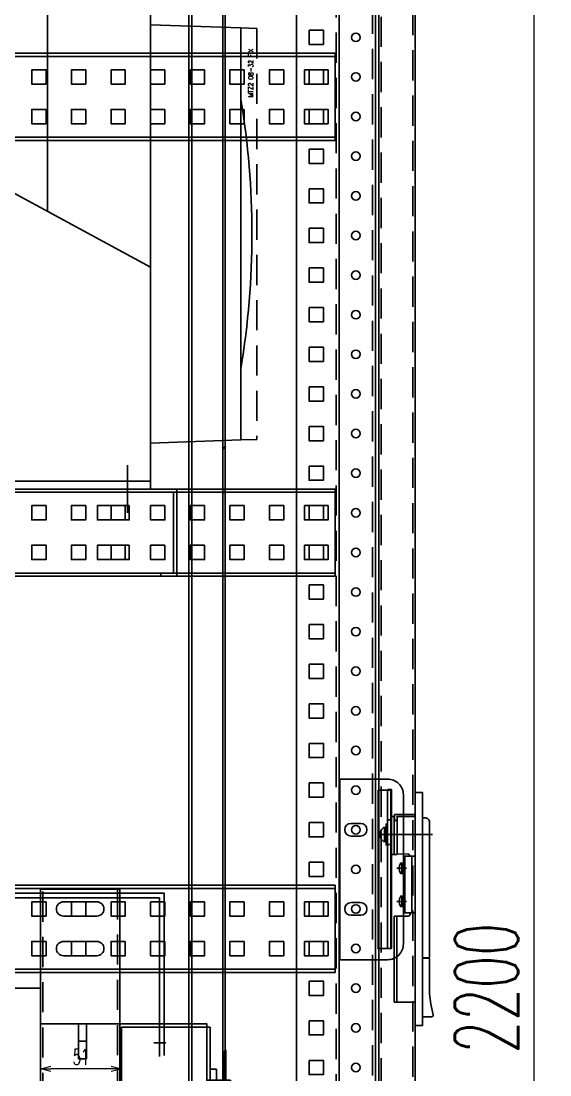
# Model space of a CAD drawing. Header units: millimetres. Extents: x 173893 to 258446, y -176540 to -123824.
# Drawn here: x 202870 to 203204, y -140221 to -139556 of the extents above; entities that cross this region are included whole.
import ezdxf
from ezdxf.enums import TextEntityAlignment as Align

# ---------------------------------------------------------------- set-up
doc = ezdxf.new("R2010")
doc.units = ezdxf.units.MM
doc.header["$LTSCALE"] = 3
doc.linetypes.add('ACAD_ISO04W100', pattern=[30, 24, -3, 0, -3])
doc.linetypes.add('HIDDEN', pattern=[9.525, 6.35, -3.175])
doc.layers.add('@.0.DM. NÉT CHÍNH', color=7, linetype='Continuous', lineweight=25)
doc.layers.add('@.DM. KÍCH THƯỚC', color=8, linetype='Continuous', transparency=0.2)
for name, color, linetype in [('@.DM. NÉT CHÍNH', 7, 'Continuous'), ('@.DM. NÉT ĐỤC', 2, 'Continuous'), ('@.VISIBLE', 7, 'Continuous'), ('centerline', 6, 'ACAD_ISO04W100'), ('EQUIPMENT', 4, 'Continuous'), ('equipments', 2, 'Continuous'), ('Text', 7, 'Continuous'), ('Thiet bi', 7, 'Continuous')]:
    doc.layers.add(name, color=color, linetype=linetype)
doc.styles.add('Ann_w01', font='romans.shx', dxfattribs={"width": 0.6, "bigfont": 'chineset.shx'})
doc.styles.add('HW_Standard', font='complex.shx', dxfattribs={"width": 0.9})
doc.styles.add('Tahoma (Input Text)', font='tahoma.ttf')
doc.dimstyles.new('Dim 01_SC05', dxfattribs={"dimscale": 5, "dimtxt": 2, "dimasz": 1.3, "dimexe": 0.5, "dimexo": 0.5, "dimgap": 0.5, "dimtad": 1, "dimtoh": 1, "dimdec": 1, "dimzin": 12, "dimdsep": 46, "dimtxsty": 'Ann_w01', "dimblk": 'OPEN30', "dimcen": 1.5, "dimclrd": 6, "dimclre": 6, "dimclrt": 3, "dimadec": 1, "dimazin": 3, "dimtm": 1e-09, "dimtfac": 1, "dimtdec": 1, "dimtmove": 0, "dimatfit": 3, "dimldrblk": 'OPEN30', "dimfxl": 1, "dimtolj": 1, "dimlwd": 20, "dimlwe": 20, "dimarcsym": 0})
doc.dimstyles.new('Dim 01_SC20', dxfattribs={"dimscale": 20, "dimtxt": 2, "dimasz": 1.3, "dimexe": 0.5, "dimexo": 0.5, "dimgap": 0.5, "dimtad": 1, "dimdec": 1, "dimzin": 12, "dimdsep": 46, "dimtxsty": 'Ann_w01', "dimblk": 'OPEN30', "dimcen": 1.5, "dimclrd": 6, "dimclre": 6, "dimclrt": 3, "dimadec": 1, "dimazin": 3, "dimtm": 1e-09, "dimtfac": 1, "dimtdec": 1, "dimtix": 1, "dimtmove": 0, "dimatfit": 3, "dimldrblk": 'OPEN30', "dimfxl": 1, "dimtolj": 1, "dimlwd": 0, "dimlwe": 0, "dimarcsym": 0})

# ---------------------------------------------------------------- blocks, each defined once
blk = doc.blocks.new('_Open30')
at = {"color": 0, "linetype": 'ByBlock', "lineweight": -2}
for p, q in [((-1, 0.268), (0, 0)), ((0, 0), (-1, -0.268)), ((0, 0), (-1, 0))]:
    blk.add_line(p, q, dxfattribs=at)
blk = doc.blocks.new('*D614')
at = {"layer": '@.DM. KÍCH THƯỚC', "color": 6, "lineweight": 0, "transparency": 16777216}
for p, q in [((203103.88, -139066.4), (203203.88, -139066.4)), ((203193.88, -141240.4), (203193.88, -139092.4)), ((203103.88, -141266.4), (203203.88, -141266.4))]:
    blk.add_line(p, q, dxfattribs=at)
at = {"layer": 'Defpoints', "color": 0, "transparency": 16777216}
for p in [(203093.88, -139066.4), (203193.88, -139066.4), (203093.88, -141266.4)]:
    blk.add_point(p, dxfattribs=at)
at = {"layer": '@.DM. KÍCH THƯỚC', "color": 6, "lineweight": 0, "transparency": 16777216, "xscale": 26, "yscale": 26, "zscale": 26}
for p, rotation in [((203193.88, -139066.4), 90), ((203193.88, -141266.4), 270)]:
    blk.add_blockref('_Open30', p, dxfattribs=dict(at, rotation=rotation))
at = {"layer": '@.DM. KÍCH THƯỚC', "color": 3, "transparency": 16777216, "insert": (203163.88, -140166.4), "char_height": 40, "attachment_point": 5, "rotation": 90, "style": 'Ann_w01'}
blk.add_mtext('\\A1;2200', dxfattribs=at)
blk = doc.blocks.new('AB301-1-1.2 Side')
at = {"layer": 'centerline'}
for points in [[(8.69, 47), (-24.81, 47)], [(-7.86, 25.7), (-13.86, 25.7)], [(-7.86, 4.76), (-13.86, 4.76)]]:
    blk.add_lwpolyline(points, dxfattribs=at)
at = {"layer": 'equipments'}
blk.add_line((-17.31, 58.4), (-15.33, 58.4), dxfattribs=at)
for points in [[(-19.81, 75.5), (-17.31, 75.5), (-17.31, -25), (-19.81, -25)], [(-2.31, 73.5), (2.31, 73.5), (2.31, -73.5), (-2.31, -73.5)]]:
    blk.add_lwpolyline(points, close=True, dxfattribs=at)
for points in [[(-19.81, 53.58), (-20.68, 53.58), (-20.68, 40.42), (-19.81, 40.42)], [(-17.31, 56.32), (-19.81, 56.32)], [(-2.31, 58.4), (-13.8, 58.4), (-13.8, 34.39), (-17.31, 34.39)], [(-15.55, 58.4), (-15.55, 34.39)], [(-15.44, 58.4), (-15.33, 59.61), (-2.31, 59.61)], [(-14.79, 59.61), (-15.22, 59.39), (-15.33, 59.06), (-15.44, 56.43), (-15.22, 56.1), (-14.9, 55.88), (-13.8, 55.88)], [(-20.68, 42.61), (-22.33, 42.61), (-23.53, 43.82), (-24.3, 45.25), (-24.52, 47), (-24.3, 48.64), (-23.53, 50.18), (-22.33, 51.39), (-20.68, 51.39)], [(-21.78, 51.39), (-21.78, 42.61)], [(-17.31, 40.64), (-19.81, 40.64)], [(-2.31, -2.48), (-8.89, -2.48), (-8.89, 33.26), (-2.31, 33.26)], [(-4.5, -2.48), (-4.5, 33.26)], [(-9.76, 22.3), (-11.41, 22.3), (-12.17, 23.95), (-12.5, 25.7), (-12.17, 27.34), (-11.41, 28.99), (-9.76, 28.99)], [(-10.86, 28.99), (-10.86, 22.3)], [(-8.89, 21.2), (-9.76, 21.2), (-9.76, 29.98), (-8.89, 29.98)], [(-9.76, 1.47), (-11.41, 1.47), (-12.17, 3.11), (-12.5, 4.76), (-12.17, 6.51), (-11.41, 8.16), (-9.76, 8.16)], [(-10.86, 8.16), (-10.86, 1.47)], [(-8.89, 0.37), (-9.76, 0.37), (-9.76, 9.25), (-8.89, 9.25)], [(-2.31, -58.7), (-15.55, -58.7), (-15.55, -4.45), (-6.69, -4.45), (-6.14, -4.34), (-5.71, -3.9), (-5.6, -3.35), (-5.6, -2.48)], [(-13.91, -58.7), (-13.91, -4.45)], [(2.31, -68.13), (8.01, -68.13), (8.89, -67.69), (9.1, -67.14), (9.1, -66.7), (7.57, -60.12), (6.69, -53.44), (6.69, -31.51), (6.58, -31.07), (6.14, -30.96), (2.31, -30.96)]]:
    blk.add_lwpolyline(points, dxfattribs=at)
for points in [[(2.31, -30.74), (6.14, -30.74), (6.58, -30.52), (6.69, -30.19), (6.69, 54.6, 0.414214), (3.69, 57.6), (2.31, 57.6)], [(-5.61, 33.26, 0.029012), (-5.71, 33.95), (-6.14, 34.39), (-6.58, 34.5), (-13.8, 34.7)]]:
    blk.add_lwpolyline(points, format="xyb", dxfattribs=at)
blk = doc.blocks.new('A$Ca3bfb219')
blk.add_lwpolyline([(0, 114), (30, 114, -0.414214), (40, 104), (40, 10, -0.414214), (30, 0), (0, 0)], format="xyb", close=True)
blk.add_lwpolyline([(24, 107), (32, 107), (32, 7), (24, 7)], close=True)
at = {"layer": '@.DM. NÉT ĐỤC'}
for points in [[(7, 86), (13, 86, -1), (13, 78), (7, 78, -1)], [(7, 36), (13, 36, -1), (13, 28), (7, 28, -1)]]:
    blk.add_lwpolyline(points, format="xyb", close=True, dxfattribs=at)
blk = doc.blocks.new('*U2129')
for p, q in [((303.93, -3129.08), (303.93, -3284.08)), ((359.93, -3129.08), (303.93, -3129.08)), ((359.93, -3284.08), (359.93, -3129.08)), ((299.93, -3155.58), (299.93, -3181.58)), ((299.93, -3155.58), (303.93, -3155.58)), ((291.93, -3181.58), (299.93, -3181.58)), ((291.93, -3181.58), (291.93, -3231.58)), ((295.93, -3181.58), (295.93, -3231.58)), ((299.93, -3181.58), (299.93, -3231.58)), ((277.93, -3194.59), (279.99, -3188.32)), ((279.99, -3188.32), (291.93, -3191.74)), ((277.93, -3194.59), (291.93, -3198.59)), ((291.93, -3231.58), (299.93, -3231.58)), ((299.93, -3231.58), (299.93, -3257.58)), ((299.93, -3257.58), (303.93, -3257.58)), ((303.93, -3284.08), (359.93, -3284.08))]:
    blk.add_line(p, q)
at = {"color": 1}
for p, q in [((335.93, -3147.58, 80.55), (335.93, -3129.08, 80.55)), ((331.93, -3139.08), (339.51, -3139.08)), ((335.93, -3265.58, 80.55), (335.93, -3284.08, 80.55)), ((331.93, -3274.08), (339.51, -3274.08))]:
    blk.add_line(p, q, dxfattribs=at)
at = {"layer": 'Thiet bi', "color": 1, "linetype": 'HIDDEN', "ltscale": 10}
for points in [[(295.43, -3145.2), (295.43, -3168.15), (293.93, -3166.44), (293.93, -3143.48)], [(295.43, -3145.2), (295.43, -3168.15), (293.93, -3166.44), (293.93, -3143.48)], [(298.93, -3267.96), (298.93, -3245.01), (297.43, -3246.72), (297.43, -3269.67)]]:
    blk.add_lwpolyline(points, close=True, dxfattribs=at)
at = {"color": 251, "style": 'HW_Standard', "width": 0.9}
blk.add_text('ABS,ABH100c', height=2.5, dxfattribs=at).set_placement((318.95, -3206.23))
at = {"layer": 'Text', "insert": (314.63, -3194.21), "char_height": 6, "attachment_point": 1, "style": 'Tahoma (Input Text)'}
blk.add_mtext_dynamic_manual_height_columns('LS-125AF', width=11.0147, gutter_width=1, heights=[0], dxfattribs=at)
blk = doc.blocks.new('*D2296')
at = {"layer": '@.DM. NÉT CHÍNH', "color": 6, "linetype": 'Continuous', "lineweight": 20, "transparency": 16777216}
for p, q in [((202882.38, -140193.4), (202882.38, -140219.78)), ((202933.38, -140193.4), (202933.38, -140219.78)), ((202926.88, -140217.28), (202888.88, -140217.28))]:
    blk.add_line(p, q, dxfattribs=at)
at = {"layer": 'Defpoints', "color": 0, "linetype": 'Continuous', "transparency": 16777216}
for p in [(202882.38, -140190.9), (202933.38, -140190.9), (202882.38, -140217.28)]:
    blk.add_point(p, dxfattribs=at)
at = {"layer": '@.DM. NÉT CHÍNH', "color": 6, "linetype": 'Continuous', "lineweight": 20, "transparency": 16777216, "xscale": 6.5, "yscale": 6.5, "zscale": 6.5, "rotation": 180}
blk.add_blockref('_Open30', (202882.38, -140217.28), dxfattribs=at)
at = {"layer": '@.DM. NÉT CHÍNH', "color": 6, "linetype": 'Continuous', "lineweight": 20, "transparency": 16777216, "xscale": 6.5, "yscale": 6.5, "zscale": 6.5}
blk.add_blockref('_Open30', (202933.38, -140217.28), dxfattribs=at)
at = {"layer": '@.DM. NÉT CHÍNH', "color": 3, "linetype": 'Continuous', "transparency": 16777216, "insert": (202907.88, -140209.78), "char_height": 10, "attachment_point": 5, "style": 'Ann_w01'}
blk.add_mtext('\\A1;51', dxfattribs=at)
blk = doc.blocks.new('*U2128')
at = {"layer": '@.VISIBLE', "color": 1}
for p, q in [((24, 183), (24, 205)), ((29, 183), (29, 205)), ((24, 194), (29, 194)), ((24, 183), (29, 183)), ((24, 22), (24, 0)), ((24, 22), (29, 22)), ((29, 22), (29, 0)), ((24, 11), (29, 11))]:
    blk.add_line(p, q, dxfattribs=at)
at = {"layer": '@.VISIBLE'}
for p, q in [((105, 169.5), (120, 169.5)), ((120, 169.5), (120, 77)), ((120, 77), (105, 77))]:
    blk.add_line(p, q, dxfattribs=at)
for points in [[(0, 0), (105, 0), (105, 205), (0, 205)], [(120, 128.25), (120, 118.25), (160, 118.25), (160, 128.25)]]:
    blk.add_lwpolyline(points, close=True, dxfattribs=at)
at = {"layer": '@.VISIBLE', "color": 115, "style": 'Ann_w01', "width": 0.6}
blk.add_text('Gopact 400', height=15, dxfattribs=at).set_placement((52.5, 123.25), align=Align.MIDDLE_CENTER)

msp = doc.modelspace()

# ---------------------------------------------------------------- linework, layer by layer
at = {"color": 251, "linetype": 'HIDDEN', "true_color": 0x636466}
for p, q in [((203008.83, -139560.4), (203018.83, -139560.75)), ((203018.83, -139560.75), (203018.83, -139820.05)), ((203008.83, -139820.4), (203018.83, -139820.05))]:
    msp.add_line(p, q, dxfattribs=at)
for points in [[(202938.33, -139861.9), (202918.33, -139861.9), (202918.33, -139870.9), (202938.33, -139870.9)], [(202938.33, -139886.9), (202918.33, -139886.9), (202918.33, -139895.9), (202938.33, -139895.9)]]:
    msp.add_lwpolyline(points, close=True)
at = {"layer": '@.0.DM. NÉT CHÍNH'}
msp.add_line((202958.33, -139906.4), (202958.33, -139904.4), dxfattribs=at)
msp.add_lwpolyline([(202968.33, -139851.4), (202728.33, -139851.4), (202728.33, -139906.4), (202968.33, -139906.4)], close=True, dxfattribs=at)
msp.add_lwpolyline([(202948.33, -139904.4), (202966.33, -139904.4), (202966.33, -139853.4), (202730.33, -139853.4), (202730.33, -139904.4), (202748.33, -139904.4)], dxfattribs=at)
at = {"layer": '@.DM. NÉT CHÍNH', "color": 6, "linetype": 'HIDDEN'}
msp.add_line((203068.88, -139191.9), (203068.88, -141040.9), dxfattribs=at)
at = {"layer": '@.DM. NÉT CHÍNH', "color": 6}
for p, q in [((203070.88, -139191.9), (203070.88, -141040.9)), ((202975.88, -139211.9), (202975.88, -141020.9)), ((202977.88, -139211.9), (202977.88, -141020.9))]:
    msp.add_line(p, q, dxfattribs=at)
at = {"layer": '@.DM. NÉT CHÍNH', "color": 1}
for p, q in [((203068.38, -139578.4), (202144.38, -139578.4)), ((203068.38, -139629.4), (202144.38, -139629.4)), ((203068.38, -139853.4), (202144.38, -139853.4)), ((203068.38, -139904.4), (202144.38, -139904.4)), ((203068.38, -140103.4), (202144.38, -140103.4)), ((203068.38, -140154.4), (202144.38, -140154.4))]:
    msp.add_line(p, q, dxfattribs=at)
at = {"layer": '@.DM. NÉT CHÍNH', "color": 151, "linetype": 'HIDDEN'}
for p, q in [((202883.88, -140105.4), (202883.88, -141053.9)), ((202930.88, -140103.9), (202930.88, -141053.9))]:
    msp.add_line(p, q, dxfattribs=at)
at = {"layer": '@.DM. NÉT CHÍNH', "linetype": 'Continuous'}
for p, q in [((202882.38, -140166.4), (202852.38, -140166.4)), ((202957.38, -140200.9, 80.55), (202960.38, -140200.9, 80.55))]:
    msp.add_line(p, q, dxfattribs=at)
at = {"layer": '@.DM. NÉT CHÍNH'}
msp.add_lwpolyline([(203093.88, -139066.4), (202118.88, -139066.4), (202118.88, -141166.4), (203093.88, -141166.4)], close=True, dxfattribs=at)
at = {"layer": '@.DM. NÉT CHÍNH', "linetype": 'HIDDEN'}
msp.add_lwpolyline([(203091.88, -139068.4), (202120.88, -139068.4), (202120.88, -141164.4), (203091.88, -141164.4)], close=True, dxfattribs=at)
at = {"layer": '@.DM. NÉT CHÍNH'}
msp.add_lwpolyline([(203043.88, -139066.4), (203043.88, -141166.4)], dxfattribs=at)
at = {"layer": '@.DM. NÉT CHÍNH', "color": 4}
for points in [[(203095.88, -139144.4), (203118.88, -139144.4), (203118.88, -141088.4), (203095.88, -141088.4)], [(202978.88, -141023.9), (202978.88, -141035.9), (202998.88, -141035.9), (202998.88, -139196.9), (202978.88, -139196.9), (202978.88, -139208.9), (202980.38, -139208.9), (202980.38, -139198.4), (202997.38, -139198.4), (202997.38, -141034.4), (202980.38, -141034.4), (202980.38, -141023.9)]]:
    msp.add_lwpolyline(points, close=True, dxfattribs=at)
at = {"layer": '@.DM. NÉT CHÍNH', "color": 4, "linetype": 'HIDDEN'}
msp.add_lwpolyline([(203097.38, -139145.9), (203117.38, -139145.9), (203117.38, -141086.9), (203097.38, -141086.9)], close=True, dxfattribs=at)
at = {"layer": '@.DM. NÉT CHÍNH', "color": 2}
for points in [[(203051.88, -139561.9), (203051.88, -139570.9), (203060.88, -139570.9), (203060.88, -139561.9)], [(203051.88, -139586.9), (203051.88, -139595.9), (203060.88, -139595.9), (203060.88, -139586.9)], [(203051.88, -139611.9), (203051.88, -139620.9), (203060.88, -139620.9), (203060.88, -139611.9)], [(203051.88, -139636.9), (203051.88, -139645.9), (203060.88, -139645.9), (203060.88, -139636.9)], [(203051.88, -139661.9), (203051.88, -139670.9), (203060.88, -139670.9), (203060.88, -139661.9)], [(203051.88, -139686.9), (203051.88, -139695.9), (203060.88, -139695.9), (203060.88, -139686.9)], [(203051.88, -139711.9), (203051.88, -139720.9), (203060.88, -139720.9), (203060.88, -139711.9)], [(203051.88, -139736.9), (203051.88, -139745.9), (203060.88, -139745.9), (203060.88, -139736.9)], [(203051.88, -139761.9), (203051.88, -139770.9), (203060.88, -139770.9), (203060.88, -139761.9)], [(203051.88, -139786.9), (203051.88, -139795.9), (203060.88, -139795.9), (203060.88, -139786.9)], [(203051.88, -139811.9), (203051.88, -139820.9), (203060.88, -139820.9), (203060.88, -139811.9)], [(203051.88, -139836.9), (203051.88, -139845.9), (203060.88, -139845.9), (203060.88, -139836.9)], [(203051.88, -139861.9), (203051.88, -139870.9), (203060.88, -139870.9), (203060.88, -139861.9)], [(203051.88, -139886.9), (203051.88, -139895.9), (203060.88, -139895.9), (203060.88, -139886.9)], [(203051.88, -139911.9), (203051.88, -139920.9), (203060.88, -139920.9), (203060.88, -139911.9)], [(203051.88, -139936.9), (203051.88, -139945.9), (203060.88, -139945.9), (203060.88, -139936.9)], [(203051.88, -139961.9), (203051.88, -139970.9), (203060.88, -139970.9), (203060.88, -139961.9)], [(203051.88, -139986.9), (203051.88, -139995.9), (203060.88, -139995.9), (203060.88, -139986.9)], [(203051.88, -140011.9), (203051.88, -140020.9), (203060.88, -140020.9), (203060.88, -140011.9)], [(203051.88, -140036.9), (203051.88, -140045.9), (203060.88, -140045.9), (203060.88, -140036.9)], [(203051.88, -140061.9), (203051.88, -140070.9), (203060.88, -140070.9), (203060.88, -140061.9)], [(203051.88, -140086.9), (203051.88, -140095.9), (203060.88, -140095.9), (203060.88, -140086.9)], [(203051.88, -140111.9), (203051.88, -140120.9), (203060.88, -140120.9), (203060.88, -140111.9)], [(203051.88, -140136.9), (203051.88, -140145.9), (203060.88, -140145.9), (203060.88, -140136.9)], [(203051.88, -140161.9), (203051.88, -140170.9), (203060.88, -140170.9), (203060.88, -140161.9)], [(203051.88, -140186.9), (203051.88, -140195.9), (203060.88, -140195.9), (203060.88, -140186.9)], [(203051.88, -140211.9), (203051.88, -140220.9), (203060.88, -140220.9), (203060.88, -140211.9)]]:
    msp.add_lwpolyline(points, close=True, dxfattribs=at)
at = {"layer": '@.DM. NÉT CHÍNH', "color": 1}
for points in [[(203068.38, -139576.4), (202144.38, -139576.4), (202144.38, -139631.4), (203068.38, -139631.4)], [(202885.88, -139586.9), (202876.88, -139586.9), (202876.88, -139595.9), (202885.88, -139595.9)], [(202910.88, -139586.9), (202901.88, -139586.9), (202901.88, -139595.9), (202910.88, -139595.9)], [(202935.88, -139586.9), (202926.88, -139586.9), (202926.88, -139595.9), (202935.88, -139595.9)], [(202960.88, -139586.9), (202951.88, -139586.9), (202951.88, -139595.9), (202960.88, -139595.9)], [(202985.88, -139586.9), (202976.88, -139586.9), (202976.88, -139595.9), (202985.88, -139595.9)], [(203010.88, -139586.9), (203001.88, -139586.9), (203001.88, -139595.9), (203010.88, -139595.9)], [(203035.88, -139586.9), (203026.88, -139586.9), (203026.88, -139595.9), (203035.88, -139595.9)], [(203048.88, -139586.9), (203048.88, -139595.9), (203063.88, -139595.9), (203063.88, -139586.9)], [(202885.88, -139611.9), (202876.88, -139611.9), (202876.88, -139620.9), (202885.88, -139620.9)], [(202910.88, -139611.9), (202901.88, -139611.9), (202901.88, -139620.9), (202910.88, -139620.9)], [(202935.88, -139611.9), (202926.88, -139611.9), (202926.88, -139620.9), (202935.88, -139620.9)], [(202960.88, -139611.9), (202951.88, -139611.9), (202951.88, -139620.9), (202960.88, -139620.9)], [(202985.88, -139611.9), (202976.88, -139611.9), (202976.88, -139620.9), (202985.88, -139620.9)], [(203010.88, -139611.9), (203001.88, -139611.9), (203001.88, -139620.9), (203010.88, -139620.9)], [(203035.88, -139611.9), (203026.88, -139611.9), (203026.88, -139620.9), (203035.88, -139620.9)], [(203048.88, -139611.9), (203048.88, -139620.9), (203063.88, -139620.9), (203063.88, -139611.9)], [(203068.38, -139851.4), (202144.38, -139851.4), (202144.38, -139906.4), (203068.38, -139906.4)], [(202885.88, -139861.9), (202876.88, -139861.9), (202876.88, -139870.9), (202885.88, -139870.9)], [(202910.88, -139861.9), (202901.88, -139861.9), (202901.88, -139870.9), (202910.88, -139870.9)], [(202935.88, -139861.9), (202926.88, -139861.9), (202926.88, -139870.9), (202935.88, -139870.9)], [(202960.88, -139861.9), (202951.88, -139861.9), (202951.88, -139870.9), (202960.88, -139870.9)], [(202985.88, -139861.9), (202976.88, -139861.9), (202976.88, -139870.9), (202985.88, -139870.9)], [(203010.88, -139861.9), (203001.88, -139861.9), (203001.88, -139870.9), (203010.88, -139870.9)], [(203035.88, -139861.9), (203026.88, -139861.9), (203026.88, -139870.9), (203035.88, -139870.9)], [(203048.88, -139861.9), (203048.88, -139870.9), (203063.88, -139870.9), (203063.88, -139861.9)], [(202885.88, -139886.9), (202876.88, -139886.9), (202876.88, -139895.9), (202885.88, -139895.9)], [(202910.88, -139886.9), (202901.88, -139886.9), (202901.88, -139895.9), (202910.88, -139895.9)], [(202935.88, -139886.9), (202926.88, -139886.9), (202926.88, -139895.9), (202935.88, -139895.9)], [(202960.88, -139886.9), (202951.88, -139886.9), (202951.88, -139895.9), (202960.88, -139895.9)], [(202985.88, -139886.9), (202976.88, -139886.9), (202976.88, -139895.9), (202985.88, -139895.9)], [(203010.88, -139886.9), (203001.88, -139886.9), (203001.88, -139895.9), (203010.88, -139895.9)], [(203035.88, -139886.9), (203026.88, -139886.9), (203026.88, -139895.9), (203035.88, -139895.9)], [(203048.88, -139886.9), (203048.88, -139895.9), (203063.88, -139895.9), (203063.88, -139886.9)], [(203068.38, -140101.4), (202144.38, -140101.4), (202144.38, -140156.4), (203068.38, -140156.4)], [(202885.88, -140111.9), (202876.88, -140111.9), (202876.88, -140120.9), (202885.88, -140120.9)], [(202910.88, -140111.9), (202901.88, -140111.9), (202901.88, -140120.9), (202910.88, -140120.9)], [(202935.88, -140111.9), (202926.88, -140111.9), (202926.88, -140120.9), (202935.88, -140120.9)], [(202960.88, -140111.9), (202951.88, -140111.9), (202951.88, -140120.9), (202960.88, -140120.9)], [(202985.88, -140111.9), (202976.88, -140111.9), (202976.88, -140120.9), (202985.88, -140120.9)], [(203010.88, -140111.9), (203001.88, -140111.9), (203001.88, -140120.9), (203010.88, -140120.9)], [(203035.88, -140111.9), (203026.88, -140111.9), (203026.88, -140120.9), (203035.88, -140120.9)], [(203048.88, -140111.9), (203048.88, -140120.9), (203063.88, -140120.9), (203063.88, -140111.9)], [(202885.88, -140136.9), (202876.88, -140136.9), (202876.88, -140145.9), (202885.88, -140145.9)], [(202910.88, -140136.9), (202901.88, -140136.9), (202901.88, -140145.9), (202910.88, -140145.9)], [(202935.88, -140136.9), (202926.88, -140136.9), (202926.88, -140145.9), (202935.88, -140145.9)], [(202960.88, -140136.9), (202951.88, -140136.9), (202951.88, -140145.9), (202960.88, -140145.9)], [(202985.88, -140136.9), (202976.88, -140136.9), (202976.88, -140145.9), (202985.88, -140145.9)], [(203010.88, -140136.9), (203001.88, -140136.9), (203001.88, -140145.9), (203010.88, -140145.9)], [(203035.88, -140136.9), (203026.88, -140136.9), (203026.88, -140145.9), (203035.88, -140145.9)], [(203048.88, -140136.9), (203048.88, -140145.9), (203063.88, -140145.9), (203063.88, -140136.9)]]:
    msp.add_lwpolyline(points, close=True, dxfattribs=at)
at = {"layer": '@.DM. NÉT CHÍNH', "color": 151}
msp.add_lwpolyline([(202932.38, -141053.9), (202882.38, -141053.9), (202882.38, -140103.9), (202932.38, -140103.9)], close=True, dxfattribs=at)
for points in [[(202896.88, -140120.9), (202917.88, -140120.9, 0.414214), (202922.38, -140116.4), (202922.38, -140116.4, 0.414214), (202917.88, -140111.9), (202896.88, -140111.9, 0.414214), (202892.38, -140116.4), (202892.38, -140116.4, 0.414214)], [(202896.88, -140145.9), (202917.88, -140145.9, 0.414214), (202922.38, -140141.4), (202922.38, -140141.4, 0.414214), (202917.88, -140136.9), (202896.88, -140136.9, 0.414214), (202892.38, -140141.4), (202892.38, -140141.4, 0.414214)]]:
    msp.add_lwpolyline(points, format="xyb", close=True, dxfattribs=at)
at = {"layer": '@.DM. NÉT CHÍNH', "color": 2}
for centre in [(203081.38, -139566.4), (203081.38, -139591.4), (203081.38, -139616.4), (203081.38, -139641.4), (203081.38, -139666.4), (203081.38, -139691.4), (203081.38, -139716.4), (203081.38, -139741.4), (203081.38, -139766.4), (203081.38, -139791.4), (203081.38, -139816.4), (203081.38, -139841.4), (203081.38, -139866.4), (203081.38, -139891.4), (203081.38, -139916.4), (203081.38, -139941.4), (203081.38, -139966.4), (203081.38, -139991.4), (203081.38, -140016.4), (203081.38, -140041.4), (203081.38, -140066.4), (203081.38, -140091.4), (203081.38, -140116.4), (203081.38, -140141.4), (203081.38, -140166.4), (203081.38, -140191.4), (203081.38, -140216.4)]:
    msp.add_circle(centre, 2.7, dxfattribs=at)
at = {"layer": '@.VISIBLE', "color": 4}
msp.add_line((202957.38, -140200.9, 80.55), (202960.38, -140200.9, 80.55), dxfattribs=at)
at = {"layer": '@.VISIBLE', "color": 4, "elevation": 80.55}
for points in [[(202957.38, -140208.9), (202957.38, -140109.4), (202587.38, -140109.4), (202587.38, -140036.4)], [(202960.38, -140208.9), (202960.38, -140106.4), (202590.38, -140106.4), (202590.38, -140036.4)]]:
    msp.add_lwpolyline(points, dxfattribs=at)
at = {"layer": '@.VISIBLE', "color": 1, "elevation": 80.55}
for points in [[(202957.38, -140208.9), (202957.38, -140109.4), (202797.38, -140109.4), (202797.38, -140036.4)], [(202960.38, -140208.9), (202960.38, -140106.4), (202800.38, -140106.4), (202800.38, -140036.4)]]:
    msp.add_lwpolyline(points, dxfattribs=at)
at = {"layer": 'Thiet bi', "color": 254}
for p, q in [((202886.83, -139676.19), (202886.83, -139540.4)), ((202831.83, -139646.4), (202951.83, -139711.4))]:
    msp.add_line(p, q, dxfattribs=at)
at = {"layer": 'Thiet bi', "color": 253}
for p, q in [((202951.83, -139540.4), (202951.83, -139558.41)), ((202951.83, -139822.39), (202951.83, -139851.4)), ((202951.83, -139846.4), (202757.53, -139846.4)), ((202951.83, -139851.4), (202728.83, -139851.4))]:
    msp.add_line(p, q, dxfattribs=at)
at = {"layer": 'Thiet bi', "color": 3}
msp.add_line((202951.83, -139558.41), (202951.83, -139822.39), dxfattribs=at)
at = {"layer": 'Thiet bi', "color": 4}
for p, q in [((203008.83, -139560.4), (202951.83, -139558.41)), ((203008.83, -139605.4), (203008.83, -139560.4)), ((203008.83, -139775.4), (203008.83, -139605.4)), ((203008.83, -139820.4), (203008.83, -139775.4)), ((203008.83, -139820.4), (202951.83, -139822.39))]:
    msp.add_line(p, q, dxfattribs=at)
at = {"layer": 'Thiet bi', "color": 80}
msp.add_line((202937.33, -139866.4), (202937.33, -139836.4), dxfattribs=at)
at = {"layer": 'Thiet bi', "color": 1, "linetype": 'HIDDEN', "ltscale": 10}
msp.add_lwpolyline([(202998.88, -139852.6), (202998.88, -139824.48), (202997.38, -139826.2), (202997.38, -139854.32)], close=True, dxfattribs=at)
at = {"layer": 'Thiet bi', "color": 4}
msp.add_arc((202496.26, -139690.4), 519.57, 350.5843, 9.4157, dxfattribs=at)

# ---------------------------------------------------------------- block references
msp.add_blockref('*U2128', (202882.38, -140393.9))
at = {"xscale": -1}
msp.add_blockref('*U2129', (203293.31, -137061.82), dxfattribs=at)
at = {"layer": '@.DM. NÉT CHÍNH'}
msp.add_blockref('A$Ca3bfb219', (203071.38, -140148.4), dxfattribs=at)
at = {"layer": 'EQUIPMENT'}
msp.add_blockref('AB301-1-1.2 Side', (203121.18, -140116.4), dxfattribs=at)

# ---------------------------------------------------------------- texts
at = {"layer": 'Thiet bi', "color": 251, "true_color": 0x636466, "style": 'HW_Standard', "width": 0.9}
msp.add_text('MTZ2 08-32 FIX', height=3.024, rotation=90, dxfattribs=at).set_placement((203015.08, -139588.87), align=Align.MIDDLE_CENTER)

# ---------------------------------------------------------------- dimensions: what is measured, and where the dimension line sits
at = {"layer": '@.DM. KÍCH THƯỚC'}
dim = msp.add_linear_dim(base=(203193.88, -139066.4), p1=(203093.88, -141266.4), p2=(203093.88, -139066.4), angle=90, dimstyle='Dim 01_SC20', dxfattribs=at)
dim.commit()
dim.dimension.update_dxf_attribs({"geometry": '*D614', "text_midpoint": (203163.88, -140166.4)})
at = {"layer": '@.DM. NÉT CHÍNH', "linetype": 'Continuous'}
dim = msp.add_linear_dim(base=(202882.38, -140217.28), p1=(202933.38, -140190.9), p2=(202882.38, -140190.9), dimstyle='Dim 01_SC05', dxfattribs=at)
dim.commit()
dim.dimension.update_dxf_attribs({"geometry": '*D2296', "text_midpoint": (202907.88, -140209.78)})

doc.saveas('drawing.dxf')
